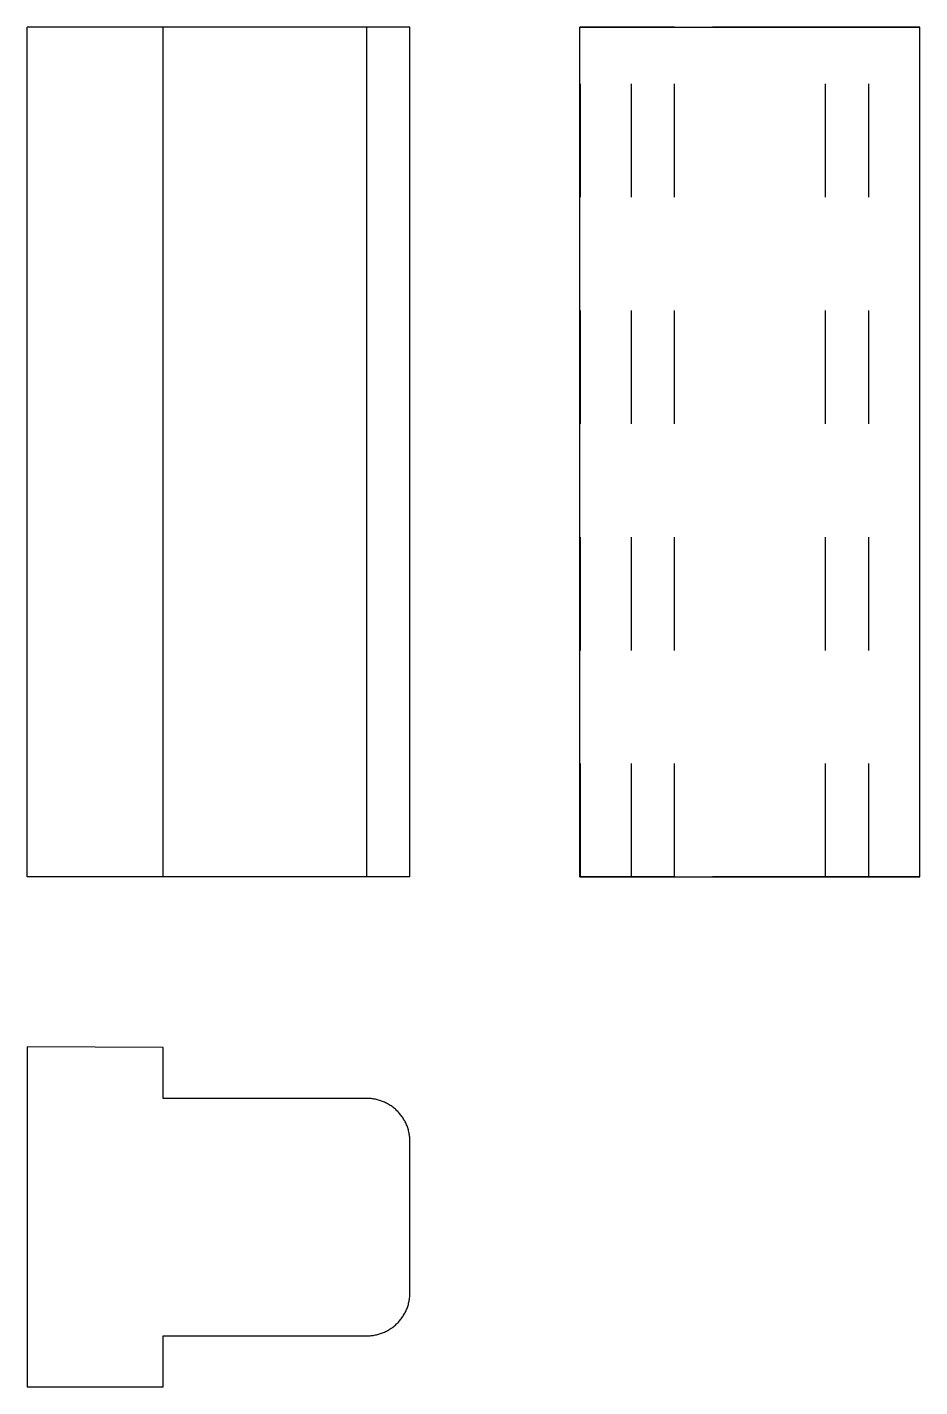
# Model space of a CAD drawing. Extents: x 0 to 0.79, y 0 to 1.2.
import ezdxf

# ---------------------------------------------------------------- set-up
doc = ezdxf.new("R2010")
doc.units = 0
doc.linetypes.add('HIDDEN', pattern=[0.037501, 0.025013, -0.012488])
for name, color, linetype in [('FRONT', 7, 'CONTINUOUS'), ('LEFT', 7, 'CONTINUOUS'), ('LEFT_HID', 7, 'HIDDEN'), ('TOP', 7, 'CONTINUOUS')]:
    doc.layers.add(name, color=color, linetype=linetype)

msp = doc.modelspace()

# ---------------------------------------------------------------- linework, layer by layer
at = {"layer": 'FRONT'}
for p, q in [((0, 0.45), (0, 1.2)), ((0.119999, 1.2), (0, 1.2)), ((0.119999, 0.45), (0.119999, 1.2)), ((0.299782, 1.2), (0.119999, 1.2)), ((0.337882, 1.2), (0.299782, 1.2)), ((0.299782, 0.45), (0.299782, 1.2)), ((0.337882, 0.45), (0.337882, 1.2)), ((0.119999, 0.45), (0, 0.45)), ((0.299782, 0.45), (0.119999, 0.45)), ((0.337882, 0.45), (0.299782, 0.45))]:
    msp.add_line(p, q, dxfattribs=at)
at = {"layer": 'LEFT'}
for p, q in [((0.487882, 0.45), (0.487882, 1.2)), ((0.487882, 1.2), (0.787882, 1.2)), ((0.787882, 0.45), (0.787882, 1.2)), ((0.487882, 0.45), (0.787882, 0.45))]:
    msp.add_line(p, q, dxfattribs=at)
at = {"layer": 'LEFT_HID', "linetype": 'HIDDEN'}
for p, q in [((0.488371, 1.2), (0.487882, 1.2)), ((0.533371, 1.2), (0.488371, 1.2)), ((0.488371, 0.45), (0.488371, 1.2)), ((0.742882, 1.2), (0.533371, 1.2)), ((0.533371, 0.45), (0.533371, 1.2)), ((0.571471, 1.2), (0.533371, 1.2)), ((0.533371, 0.45), (0.533371, 1.2)), ((0.704782, 1.2), (0.571471, 1.2)), ((0.571471, 0.45), (0.571471, 1.2)), ((0.742882, 1.2), (0.704782, 1.2)), ((0.704782, 0.45), (0.704782, 1.2)), ((0.787882, 1.2), (0.742882, 1.2)), ((0.742882, 0.45), (0.742882, 1.2)), ((0.742882, 0.45), (0.742882, 1.2)), ((0.488371, 0.45), (0.487882, 0.45)), ((0.533371, 0.45), (0.488371, 0.45)), ((0.742882, 0.45), (0.533371, 0.45)), ((0.571471, 0.45), (0.533371, 0.45)), ((0.704782, 0.45), (0.571471, 0.45)), ((0.742882, 0.45), (0.704782, 0.45)), ((0.787882, 0.45), (0.742882, 0.45))]:
    msp.add_line(p, q, dxfattribs=at)
at = {"layer": 'TOP'}
for p, q in [((0, 0.3), (0, 0)), ((0.119999, 0.299511), (0, 0.3)), ((0.119999, 0.254511), (0.119999, 0.299511)), ((0.299782, 0.254511), (0.119999, 0.254511)), ((0.300732, 0.254499), (0.299782, 0.254511)), ((0.301681, 0.254464), (0.300732, 0.254499)), ((0.302629, 0.254405), (0.301681, 0.254464)), ((0.303575, 0.254322), (0.302629, 0.254405)), ((0.304519, 0.254216), (0.303575, 0.254322)), ((0.30546, 0.254086), (0.304519, 0.254216)), ((0.306398, 0.253932), (0.30546, 0.254086)), ((0.307331, 0.253756), (0.306398, 0.253932)), ((0.30826, 0.253556), (0.307331, 0.253756)), ((0.309183, 0.253333), (0.30826, 0.253556)), ((0.310101, 0.253087), (0.309183, 0.253333)), ((0.311012, 0.252819), (0.310101, 0.253087)), ((0.311916, 0.252527), (0.311012, 0.252819)), ((0.312813, 0.252213), (0.311916, 0.252527)), ((0.313701, 0.251877), (0.312813, 0.252213)), ((0.314581, 0.251519), (0.313701, 0.251877)), ((0.315452, 0.25114), (0.314581, 0.251519)), ((0.316313, 0.250738), (0.315452, 0.25114)), ((0.317163, 0.250315), (0.316313, 0.250738)), ((0.318003, 0.249871), (0.317163, 0.250315)), ((0.318832, 0.249407), (0.318003, 0.249871)), ((0.319648, 0.248922), (0.318832, 0.249407)), ((0.320453, 0.248416), (0.319648, 0.248922)), ((0.321244, 0.247891), (0.320453, 0.248416)), ((0.322022, 0.247346), (0.321244, 0.247891)), ((0.322787, 0.246782), (0.322022, 0.247346)), ((0.323537, 0.246199), (0.322787, 0.246782)), ((0.324272, 0.245598), (0.323537, 0.246199)), ((0.324992, 0.244978), (0.324272, 0.245598)), ((0.325696, 0.24434), (0.324992, 0.244978)), ((0.326385, 0.243686), (0.325696, 0.24434)), ((0.327056, 0.243014), (0.326385, 0.243686)), ((0.327711, 0.242326), (0.327056, 0.243014)), ((0.328348, 0.241621), (0.327711, 0.242326)), ((0.328968, 0.240901), (0.328348, 0.241621)), ((0.329569, 0.240166), (0.328968, 0.240901)), ((0.330152, 0.239416), (0.329569, 0.240166)), ((0.330717, 0.238652), (0.330152, 0.239416)), ((0.331261, 0.237874), (0.330717, 0.238652)), ((0.331787, 0.237082), (0.331261, 0.237874)), ((0.332292, 0.236278), (0.331787, 0.237082)), ((0.332777, 0.235461), (0.332292, 0.236278)), ((0.333242, 0.234633), (0.332777, 0.235461)), ((0.333686, 0.233793), (0.333242, 0.234633)), ((0.334109, 0.232942), (0.333686, 0.233793)), ((0.33451, 0.232081), (0.334109, 0.232942)), ((0.33489, 0.231211), (0.33451, 0.232081)), ((0.335248, 0.230331), (0.33489, 0.231211)), ((0.335584, 0.229442), (0.335248, 0.230331)), ((0.335898, 0.228546), (0.335584, 0.229442)), ((0.336189, 0.227641), (0.335898, 0.228546)), ((0.336458, 0.22673), (0.336189, 0.227641)), ((0.336704, 0.225813), (0.336458, 0.22673)), ((0.336926, 0.224889), (0.336704, 0.225813)), ((0.337126, 0.223961), (0.336926, 0.224889)), ((0.337303, 0.223027), (0.337126, 0.223961)), ((0.337456, 0.22209), (0.337303, 0.223027)), ((0.337586, 0.221149), (0.337456, 0.22209)), ((0.337692, 0.220205), (0.337586, 0.221149)), ((0.337775, 0.219258), (0.337692, 0.220205)), ((0.337834, 0.21831), (0.337775, 0.219258)), ((0.33787, 0.217361), (0.337834, 0.21831)), ((0.337882, 0.216411), (0.33787, 0.217361)), ((0.337882, 0.0831), (0.337882, 0.216411)), ((0.336189, 0.07187), (0.336458, 0.072781)), ((0.336458, 0.072781), (0.336704, 0.073699)), ((0.336704, 0.073699), (0.336926, 0.074622)), ((0.336926, 0.074622), (0.337126, 0.075551)), ((0.337126, 0.075551), (0.337303, 0.076484)), ((0.337303, 0.076484), (0.337456, 0.077421)), ((0.337456, 0.077421), (0.337586, 0.078363)), ((0.337586, 0.078363), (0.337692, 0.079306)), ((0.337692, 0.079306), (0.337775, 0.080253)), ((0.337775, 0.080253), (0.337834, 0.081201)), ((0.337834, 0.081201), (0.33787, 0.08215)), ((0.33787, 0.08215), (0.337882, 0.0831)), ((0.329569, 0.059345), (0.330152, 0.060095)), ((0.330152, 0.060095), (0.330717, 0.060859)), ((0.330717, 0.060859), (0.331261, 0.061638)), ((0.331261, 0.061638), (0.331787, 0.062429)), ((0.331787, 0.062429), (0.332292, 0.063233)), ((0.332292, 0.063233), (0.332777, 0.06405)), ((0.332777, 0.06405), (0.333242, 0.064879)), ((0.333242, 0.064879), (0.333686, 0.065718)), ((0.333686, 0.065718), (0.334109, 0.066569)), ((0.334109, 0.066569), (0.33451, 0.06743)), ((0.33451, 0.06743), (0.33489, 0.068301)), ((0.33489, 0.068301), (0.335248, 0.069181)), ((0.335248, 0.069181), (0.335584, 0.070069)), ((0.335584, 0.070069), (0.335898, 0.070966)), ((0.335898, 0.070966), (0.336189, 0.07187)), ((0.314581, 0.047992), (0.315452, 0.048372)), ((0.315452, 0.048372), (0.316313, 0.048773)), ((0.316313, 0.048773), (0.317163, 0.049196)), ((0.317163, 0.049196), (0.318003, 0.04964)), ((0.318003, 0.04964), (0.318832, 0.050104)), ((0.318832, 0.050104), (0.319648, 0.05059)), ((0.319648, 0.05059), (0.320453, 0.051095)), ((0.320453, 0.051095), (0.321244, 0.05162)), ((0.321244, 0.05162), (0.322022, 0.052165)), ((0.322022, 0.052165), (0.322787, 0.052729)), ((0.322787, 0.052729), (0.323537, 0.053312)), ((0.323537, 0.053312), (0.324272, 0.053914)), ((0.324272, 0.053914), (0.324992, 0.054533)), ((0.324992, 0.054533), (0.325696, 0.055171)), ((0.325696, 0.055171), (0.326385, 0.055825)), ((0.326385, 0.055825), (0.327056, 0.056497)), ((0.327056, 0.056497), (0.327711, 0.057185)), ((0.327711, 0.057185), (0.328348, 0.05789)), ((0.328348, 0.05789), (0.328968, 0.05861)), ((0.328968, 0.05861), (0.329569, 0.059345)), ((0.119999, 0), (0.119999, 0.045)), ((0.119999, 0.045), (0.299782, 0.045)), ((0.299782, 0.045), (0.300732, 0.045012)), ((0.300732, 0.045012), (0.301681, 0.045047)), ((0.301681, 0.045047), (0.302629, 0.045107)), ((0.302629, 0.045107), (0.303575, 0.045189)), ((0.303575, 0.045189), (0.304519, 0.045296)), ((0.304519, 0.045296), (0.30546, 0.045426)), ((0.30546, 0.045426), (0.306398, 0.045579)), ((0.306398, 0.045579), (0.307331, 0.045755)), ((0.307331, 0.045755), (0.30826, 0.045955)), ((0.30826, 0.045955), (0.309183, 0.046178)), ((0.309183, 0.046178), (0.310101, 0.046424)), ((0.310101, 0.046424), (0.311012, 0.046693)), ((0.311012, 0.046693), (0.311916, 0.046984)), ((0.311916, 0.046984), (0.312813, 0.047298)), ((0.312813, 0.047298), (0.313701, 0.047634)), ((0.313701, 0.047634), (0.314581, 0.047992)), ((0, 0), (0.119999, 0))]:
    msp.add_line(p, q, dxfattribs=at)

doc.saveas('drawing.dxf')
